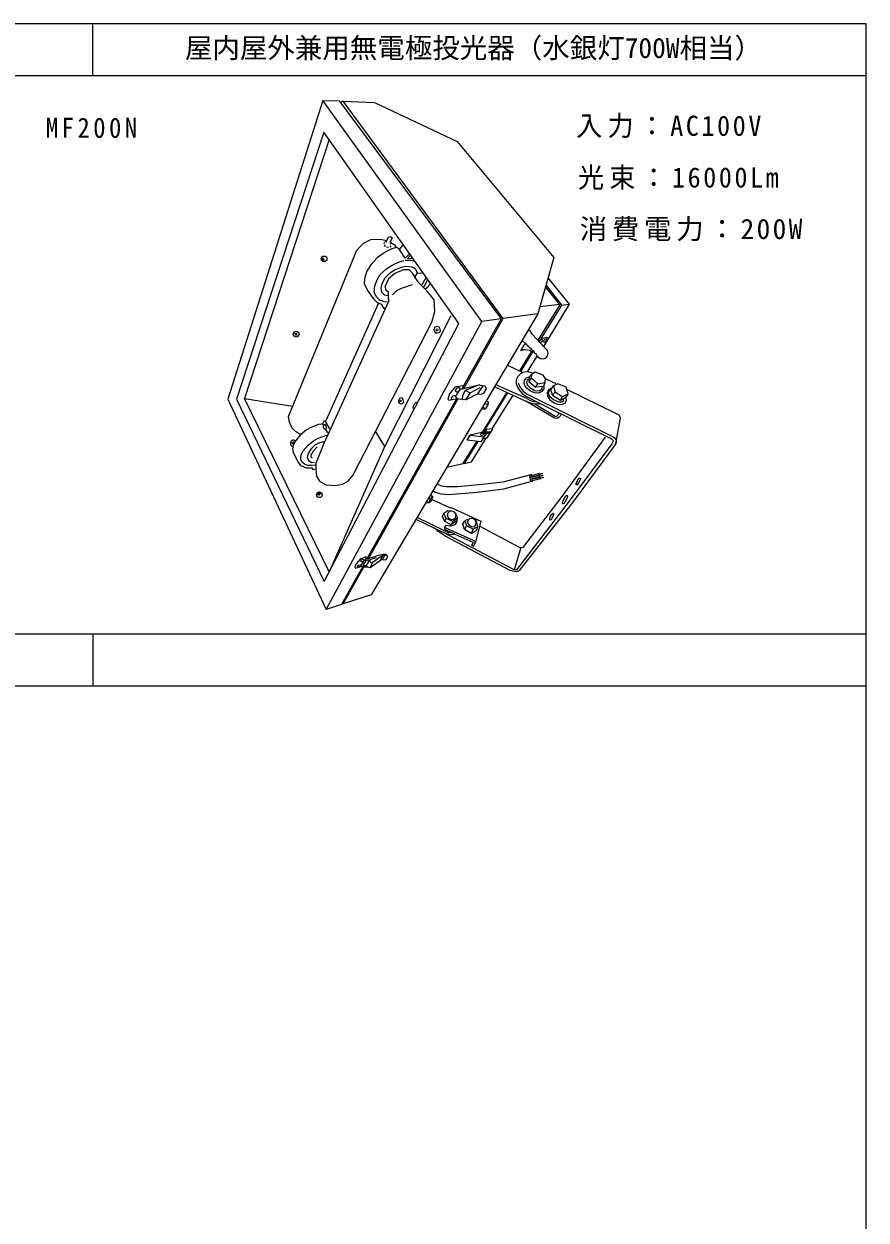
# Model space of a CAD drawing. Units: millimetres, scale not verified. Extents: x -1348 to 1152, y -2025 to -250.
# Drawn here: x 539 to 1152, y -1119 to -250 of the extents above; entities that cross this region are included whole.
import ezdxf
from ezdxf.enums import TextEntityAlignment as Align

# ---------------------------------------------------------------- set-up
doc = ezdxf.new("R2010")
doc.units = ezdxf.units.MM
doc.header["$LTSCALE"] = 5
doc.layers.add('0-0_絵', color=7, linetype='Continuous', lineweight=20)
doc.layers.add('0-2_枠', color=7, linetype='Continuous', lineweight=20)
doc.layers.add('0-1_文字', color=7, linetype='Continuous')
doc.styles.add('ＭＳ ゴシック', font='')
doc.styles.get('ＭＳ ゴシック').set_extended_font_data('MS Gothic')

msp = doc.modelspace()

# ---------------------------------------------------------------- linework, layer by layer
at = {"layer": '0-0_絵'}
for p, q in [((761.56, -333.815), (699.809, -521.994)), ((801.375, -409.586), (801.677, -408.759)), ((801.986, -407.972), (803.006, -407.751)), ((802.873, -408.385), (803.429, -407.141)), ((802.329, -411.534), (801.633, -410.354)), ((804.749, -412.329), (803.177, -411.955)), ((806.398, -411.061), (805.511, -412.032)), ((805.941, -409.391), (806.282, -409.942)), ((811.873, -412.969), (810.528, -412.287)), ((811.873, -412.969), (812.605, -413.712)), ((756.788, -421.596), (757.185, -421.758)), ((811.139, -423.247), (816.002, -421.738)), ((825.376, -430.611), (829.732, -431.05)), ((831.885, -434.236), (828.886, -439.318)), ((830.579, -440.829), (833.046, -435.842)), ((801.202, -451.546), (803.747, -451.667)), ((804.298, -447.329), (804.517, -451.633)), ((837.88, -450.311), (832.916, -444.157)), ((838.391, -458.706), (837.88, -450.311)), ((836.131, -466.522), (838.391, -458.706)), ((913.383, -460.543), (887.973, -463.981)), ((929.226, -453.728), (914.873, -455.4)), ((930.287, -454.119), (936.392, -453.386)), ((886.546, -464.174), (858.04, -515.143)), ((904.417, -482.262), (904.913, -482.357)), ((905.793, -502.646), (912.866, -491.27)), ((891.305, -497.869), (902.4, -503.05)), ((870.919, -512.17), (873.232, -512.805)), ((905.343, -522.173), (882.688, -512.019)), ((906.824, -507.868), (906.541, -507.968)), ((907.044, -506.379), (908.616, -504.537)), ((913.337, -511.31), (918.465, -510.446)), ((926.558, -511.506), (918.898, -507.683)), ((863.928, -517.863), (871.239, -513.966)), ((890.597, -517.499), (872.769, -546.817)), ((873.736, -546.665), (891.38, -517.855)), ((880.1, -544.136), (895.26, -519.687)), ((911.108, -516.272), (913.955, -516.521)), ((930.963, -520.851), (925.892, -517.364)), ((935.371, -518.865), (933.881, -513.841)), ((761.42, -648.206), (699.809, -521.994)), ((699.809, -521.994), (734.869, -527.752)), ((854.238, -521.942), (788.945, -638.689)), ((790.209, -638.243), (855.16, -522.47)), ((873.178, -528.271), (875.219, -529.343)), ((875.768, -523.912), (877.25, -524.614)), ((762.029, -544.166), (758.68, -538.699)), ((756.664, -540.41), (757.348, -541.622)), ((760.425, -547.068), (758.829, -544.242)), ((801.85, -556.864), (795.293, -545.926)), ((876.009, -547.419), (874, -550.051)), ((878.586, -547.164), (876.009, -547.419)), ((756.908, -553.645), (758.132, -553.56)), ((871.412, -548.366), (872.088, -548.743)), ((859.417, -568.768), (859.641, -569.264)), ((908.24, -581.899), (915.456, -580.251)), ((849.658, -601.702), (836.254, -595.403)), ((850.607, -601.589), (849.658, -601.702)), ((854.74, -609.172), (853.68, -605.752)), ((824.499, -609.806), (844.725, -619.596)), ((845.351, -617.004), (850.357, -619.55)), ((862.103, -610.115), (860.068, -610.931)), ((861.347, -614.397), (866.234, -617.191)), ((900.988, -630.406), (895.959, -646.652)), ((800.19, -639.47), (798.874, -639.545)), ((770.922, -670.914), (771.603, -671.407))]:
    msp.add_line(p, q, dxfattribs=at)
for points in [[(756.745, -305.289), (687.651, -522.636), (759.391, -675.429), (872.571, -466.065)], [(757.819, -655.123), (855.745, -467.456), (757.703, -328.342), (693.972, -522.556)], [(841.255, -469.859), (842.035, -471.3), (842.236, -473.293), (841.151, -474.386), (839.925, -474.677), (839.059, -474.454), (838.074, -473.125), (837.907, -472.178), (838.138, -470.935), (838.931, -469.893), (839.986, -469.482)], [(737.975, -475.888), (738.215, -475.617), (737.732, -475.258), (738.01, -474.861), (737.613, -474.655), (737.466, -474.909), (737.216, -474.989), (736.705, -474.743), (736.603, -475.121), (737.05, -475.343), (736.875, -475.71), (737.19, -475.93), (737.416, -475.578)], [(840.014, -471.623), (839.931, -472.005), (840.555, -472.229), (840.343, -472.734), (839.958, -472.635), (839.854, -473.088), (839.491, -473.018), (839.526, -472.461), (839.195, -472.285), (839.266, -471.838), (839.563, -472.003), (839.704, -471.477)], [(919.323, -478.954), (918.074, -479.288), (917.418, -480.086), (917.668, -481.18), (918.755, -481.216), (919.719, -479.908)], [(815.498, -524.653), (814.63, -525.892), (813.835, -526.116), (812.91, -525.611), (812.129, -524.496), (812.172, -523.319), (812.915, -521.851), (814.007, -521.408), (815.155, -522.709)], [(813.443, -524.534), (813.27, -524.043), (812.868, -523.984), (812.871, -523.505), (813.173, -523.495), (813.297, -523.213), (813.525, -523.52), (813.78, -523.736), (813.84, -524.073), (813.565, -523.991), (813.582, -524.336)], [(758.991, -544.244), (759.518, -543.817), (759.647, -542.657), (759.304, -541.848), (758.636, -541.096), (757.77, -541.115), (757.053, -541.977), (757.117, -543.103), (757.918, -544.233)], [(735.764, -553.698), (735.598, -554.189), (736.196, -554.304), (736.04, -554.731), (735.41, -554.611), (735.21, -555.087), (734.871, -555.011), (735.044, -554.56), (734.606, -554.459), (734.681, -553.994), (735.191, -554.082), (735.333, -553.637)], [(871.855, -553.499), (861.819, -552.411), (864.151, -548.824), (874, -550.051)], [(943.197, -580.083), (943.862, -579.905), (944.183, -580.217), (944.107, -581.295), (943.606, -582.284), (942.394, -584.238), (941.79, -584.876), (941.34, -584.874), (941.176, -584.759), (941.253, -584.152), (941.544, -583.016), (942.126, -581.787)], [(753.811, -590.631), (753.875, -591.21), (753.292, -591.256), (753.31, -591.786), (753.892, -591.741), (753.928, -592.268), (754.551, -592.234), (754.536, -591.608), (755.09, -591.511), (755.058, -591.002), (754.297, -591.117), (754.239, -590.575)], [(934.635, -592.515), (934.89, -592.898), (934.793, -593.703), (933.306, -596.429), (932.18, -598.39), (931.775, -598.718), (931.298, -598.631), (931.118, -598.389), (931.223, -597.72), (931.373, -597.112), (931.749, -596.241), (933.449, -593.169), (934.148, -592.567)], [(924.754, -605.629), (924.85, -606.172), (924.521, -607.029), (923.582, -608.953), (922.921, -610.188), (922.173, -610.48), (922.041, -610.183), (921.959, -609.718), (922.561, -607.694), (923.477, -606.094), (924.417, -605.529)], [(865.795, -615.3), (867.097, -615.105), (868.202, -613.399), (868.379, -612.207), (867.801, -610.727), (866.482, -609.624), (864.907, -609.269), (863.602, -609.64), (862.587, -610.662), (862.079, -611.771), (862.416, -613.083), (863.44, -614.309), (864.459, -614.902)], [(864.765, -620.227), (868.707, -618.056), (869.533, -615.168), (866.234, -617.191)], [(784.195, -644.195), (782.713, -644.571), (782.069, -644.274), (782.468, -643.567), (783.131, -643.199), (784.065, -642.944), (784.567, -643.083), (784.506, -643.64)], [(784.904, -640.861), (784.386, -640.247), (784.932, -639.465), (786.211, -638.822), (786.956, -639.589), (786.518, -640.463), (785.865, -640.76)]]:
    msp.add_lwpolyline(points, close=True, dxfattribs=at)
for points in [[(756.745, -305.289), (768.823, -305.545), (886.546, -464.174), (872.571, -466.065)], [(770.171, -307.298), (770.374, -306.354), (770.978, -305.777), (771.547, -305.771)], [(859.446, -514.83), (887.973, -463.981), (771.547, -305.771), (794.343, -306.838), (854.54, -335.114), (924.889, -419.531)], [(731.786, -535.26), (781.517, -414.148), (786.119, -409.406), (791.889, -406.421), (798.546, -406.231), (802.217, -406.961), (803.429, -407.141), (804.743, -404.548), (806.079, -404.313), (807.235, -405.29), (806.059, -407.986), (805.692, -408.906)], [(806.401, -408.537), (808.695, -410.005), (810.167, -412.35)], [(810.528, -412.287), (807.091, -413.2), (803.353, -415.007), (799.707, -417.334), (796.322, -419.844), (791.71, -424.944), (788.841, -429.507), (787.18, -434.851), (786.966, -438.41), (789.319, -443.506), (791.768, -446.978), (793.501, -449.428), (796.104, -452.031), (799.4, -453.363), (801.103, -456.508), (802.081, -456.412)], [(819.716, -417.099), (816.752, -420.145), (812.605, -413.712), (815.197, -410.405)], [(757.241, -421.419), (757.836, -421.605), (757.922, -421.106), (757.249, -420.914), (757.231, -420.375), (756.762, -420.129), (756.831, -420.852), (756.488, -420.661), (756.511, -421.122), (756.836, -421.316), (756.788, -421.596)], [(924.889, -419.531), (913.383, -460.543), (791.911, -664.719), (771.603, -671.407), (786.699, -644.498)], [(801.202, -451.546), (798.081, -450.468), (795.606, -447.973), (794.231, -444.796), (794.636, -440.165), (796.295, -435.721), (798.645, -431.968), (803.337, -427.64), (807.741, -424.909), (811.875, -422.959)], [(832.916, -444.157), (827.012, -438.168), (824.108, -434.074), (822.394, -431.224), (819.739, -428.541), (815.618, -428.541), (809.283, -431.112), (804.65, -435.08), (802.187, -440.363), (802.408, -442.991), (804.344, -444.346), (804.298, -447.329), (801.807, -446.89), (799.885, -444.706), (799.379, -441.833), (799.987, -438.434), (802.115, -434.329), (805.865, -430.706), (808.9, -428.634), (814.014, -426.526), (817.169, -425.75), (821.775, -426.364), (824.31, -427.673), (825.376, -430.611), (823.814, -433.575)], [(816.738, -421.45), (820.969, -421.437), (823.612, -422.111)], [(822.53, -420.592), (818.387, -420.182), (820.398, -418.199)], [(917.546, -484.201), (936.392, -453.386), (920.852, -434.312)], [(821.821, -439.451), (814.526, -441.822), (810.737, -443.575), (807.429, -446.689)], [(834.682, -437.967), (834.576, -438.918), (833.458, -440.98), (831.314, -442.51)], [(913.555, -479.726), (929.174, -454.293), (929.226, -453.728), (918.915, -440.797)], [(919.236, -439.976), (930.323, -453.709), (930.187, -454.629), (914.308, -480.663)], [(804.517, -451.633), (757.821, -554.293), (751.87, -568.989), (751.765, -573.58), (752.182, -578.538), (754.438, -582.256), (759.238, -584.84), (765.944, -585.258), (771.266, -584.319), (775.65, -581.946), (778.988, -577.63), (836.131, -466.522)], [(797.166, -453.127), (758.68, -538.699), (757.699, -538.503), (756.664, -540.41), (755.803, -540.64), (753.769, -540.972), (748.186, -543.15), (744.909, -544.872), (740.486, -548.834), (737.198, -552.729), (735.214, -556.329), (734.733, -558.716), (735.185, -561.029), (738.515, -567.62), (740.634, -570.677), (744.831, -572.398), (748.97, -572.581), (749.613, -573.64), (751.573, -573.295)], [(762.64, -645.764), (801.85, -556.864), (850.23, -461.79)], [(912.828, -490.959), (913.211, -491.771), (915.209, -492.898), (917.328, -493.124), (919.213, -492.472), (920.383, -490.946), (920.774, -489.078), (920.238, -487.173), (918.034, -484.882), (909.335, -475.459), (907.665, -472.794), (906.835, -472.621)], [(915.055, -481.527), (916.567, -480.748), (916.461, -479.174), (916.977, -478.229), (919.349, -477.811), (920.888, -477.824), (921.122, -478.181)], [(908.54, -488.124), (907.512, -487.262), (904.109, -486.73), (902.261, -486.621), (901.252, -487.321), (900.785, -487.142), (903.771, -482.577), (904.417, -482.262), (902.042, -480.172)], [(904.913, -482.357), (905.323, -483.324), (906.235, -483.963), (906.854, -484.974), (907.978, -485.456), (908.393, -486.222), (909.096, -486.578), (909.855, -487.484), (910.513, -488.475), (909.435, -488.242), (900.87, -502.26)], [(900.086, -501.984), (908.54, -488.124), (909.435, -488.242)], [(912.828, -490.959), (912.392, -490.076), (911.434, -489.405), (910.661, -488.422)], [(909.164, -503.348), (905.48, -502.755), (902.4, -503.05), (900.55, -504.121), (898.653, -506.047), (897.413, -508.602), (897.486, -511.274)], [(918.485, -507.187), (917.039, -505.06), (911.373, -502.961), (908.616, -504.537), (908.528, -506.998)], [(853.14, -513.598), (858.538, -512.587), (858.921, -513.41)], [(856.946, -515.387), (859.454, -514.829), (868.354, -512.738), (870.919, -512.17), (860.462, -516.273), (858.544, -519.855), (858.208, -522.806)], [(860.752, -523.051), (869.292, -518.713), (872.531, -519.011), (874.19, -517.907), (875.899, -515.115), (874.895, -513.033), (873.232, -512.805), (869.292, -518.713)], [(897.486, -511.274), (898.141, -513.296), (899.661, -515.713), (901.932, -518.445)], [(898.856, -510.585), (900.092, -513.648), (902.616, -516.683)], [(917.539, -513.286), (917.516, -515.142), (916.156, -517.083), (913.986, -518.117), (910.985, -517.845), (908.024, -516.665), (905.446, -514.818), (903.845, -512.547), (903.248, -511.151), (903.648, -508.878), (904.985, -507.091), (906.196, -506.577), (907.044, -506.379), (906.696, -509.663)], [(906.541, -507.968), (905.599, -508.585), (905.139, -510.517), (905.829, -512.448), (907.385, -514.175), (911.108, -516.272)], [(918.485, -507.187), (918.465, -510.446), (917.289, -513.233), (911.568, -513.885), (913.337, -511.31), (908.528, -506.998), (906.696, -509.663), (911.568, -513.885)], [(923.97, -519.742), (922.609, -515.451), (924.552, -512.766)], [(933.881, -513.841), (927.694, -511.306), (924.552, -512.766), (925.892, -517.364), (923.97, -519.742), (929.786, -523.173), (933.876, -521.092), (935.371, -518.865), (930.963, -520.851), (929.786, -523.173)], [(902.616, -516.683), (905.549, -519.026), (967.579, -549.754), (969.006, -550.704), (970.188, -552.213), (970.21, -553.64), (969.962, -554.828), (963.201, -564.178), (936.913, -599.604), (900.021, -647.002), (899.208, -647.714), (897.736, -648.108), (895.998, -647.945), (893.096, -647.039), (846.722, -622.552), (844.388, -621.127)], [(853.14, -513.598), (848.933, -518.671), (847.856, -522.657), (848.564, -523.304), (853.434, -522.326)], [(853.58, -520.615), (853.288, -520.157), (852.06, -520.255), (851.495, -520.414), (850.655, -521.037), (850.134, -521.781), (850.168, -522.309), (850.777, -522.735)], [(855.249, -522.522), (854.089, -521.857), (853.58, -520.615), (854.509, -518.655), (856.946, -515.387), (856.365, -514.394), (855.547, -514.123), (854.332, -514.634), (853.523, -515.429), (853.116, -516.153), (853.411, -516.813), (854.25, -517.199), (855.286, -517.017), (856.108, -516.634)], [(860.462, -516.273), (861.083, -516.511), (863.928, -517.863), (860.752, -523.051), (855.249, -522.522)], [(881.99, -513.501), (904.531, -523.915), (909.414, -525.772), (911.786, -526.073), (913.364, -525.955), (914.992, -525.668)], [(901.932, -518.445), (904.493, -520.28), (915.081, -525.7)], [(914.343, -516.452), (916.254, -515.364), (916.548, -513.911)], [(923.139, -514.602), (920.911, -515.674), (920.027, -517.945), (920.38, -520.375), (922.069, -523.099), (925.025, -525.297), (927.455, -526.228), (930.454, -526.53), (933.048, -525.393), (934.104, -523.243), (933.742, -521.192)], [(921.837, -520.496), (921.105, -518.057), (921.708, -515.912), (922.764, -515.046)], [(921.837, -520.496), (924.598, -522.879), (928.196, -524.435), (930.691, -524.449)], [(969.962, -554.828), (973.507, -536.319), (972.989, -535.263), (972.359, -534.257), (969.577, -532.694), (934.878, -515.687)], [(823.345, -529.367), (822.611, -528.995), (822.721, -527.723), (823.703, -525.712), (824.79, -524.769), (825.671, -525.031)], [(915.081, -525.7), (966.759, -551.365), (967.513, -551.963), (968.02, -552.766), (967.923, -553.595), (967.036, -555.009), (936.155, -596.633), (897.727, -646.535), (896.849, -646.69), (895.959, -646.652), (844.628, -619.582)], [(876.814, -526.765), (875.219, -529.343), (874.825, -529.906), (874.03, -530.022), (872.536, -529.248)], [(877.25, -524.614), (876.814, -526.765), (874.697, -525.682)], [(930.766, -533.585), (928.645, -535.93), (927.228, -536.673), (925.493, -536.416), (922.983, -534.957), (904.564, -523.915)], [(905.343, -522.173), (907.892, -523.482), (910.176, -524.199), (911.873, -524.299)], [(911.138, -526.065), (925.798, -534.954), (926.541, -535.175), (927.075, -535.01), (928.911, -532.645)], [(930.691, -524.449), (932.221, -523.273), (932.027, -522.174)], [(741.268, -548.107), (739.742, -547.698), (737.026, -546.044), (734.411, -543.306), (732.553, -539.368), (731.786, -535.26)], [(876.047, -550.855), (880.613, -544.334), (880.1, -544.136), (875.987, -544.514), (875.147, -546.356), (872.17, -546.881), (864.151, -548.824)], [(871.412, -548.366), (871.845, -547.795), (872.939, -547.297), (876.059, -546.404), (878.92, -546.204)], [(872.088, -548.743), (872.649, -548.682), (873.493, -548.495), (873.845, -547.899), (875.278, -547.38), (876.726, -547.163)], [(751.726, -570.465), (748.795, -570.851), (746.028, -570.687), (743.529, -569.824), (741.677, -568.195), (740.848, -566.451), (740.777, -565.175), (741.146, -562.991), (742.666, -560.209), (746.139, -556.077), (749.965, -552.924), (753.378, -550.92), (760.421, -548.577)], [(756.908, -553.645), (754.562, -554.385), (751.345, -555.734), (748.038, -558.795), (745.951, -562.487), (745.382, -564.804), (746.46, -567.221), (748.795, -568.635), (750.789, -568.479)], [(847.098, -571.927), (859.013, -569.427), (868.904, -553.278)], [(869.679, -553.286), (859.641, -569.264), (864.99, -568.079), (875.767, -550.811)], [(871.072, -614.896), (900.076, -630.312), (900.988, -630.406), (902.442, -630.089), (902.969, -629.646), (930.124, -594.201), (962.373, -550.108)], [(876.047, -550.855), (874.301, -551.162), (872.834, -551.845)], [(749.283, -565.485), (748.636, -565.143), (748.309, -564.027), (748.469, -563.086), (748.863, -562.365), (750.035, -560.137), (752.731, -557.315)], [(836.974, -589.017), (838.825, -590.131), (842.812, -591.515), (848.491, -591.881), (869.219, -590.242), (888.65, -587.737), (908.94, -582.272)], [(908.241, -577.665), (887.826, -582.817), (875.091, -584.391), (854.943, -586.207), (846.739, -586.36), (843.468, -585.885), (841.772, -585.132), (839.927, -584.044)], [(907.572, -580.666), (914.968, -578.761), (914.632, -578.515), (914.78, -578.119), (907.431, -579.865)], [(907.474, -579.257), (914.592, -577.476), (914.159, -577.07), (914.438, -576.603), (907.564, -578.49)], [(915.462, -580.221), (915.009, -579.904), (915.169, -579.476), (907.735, -581.163)], [(914.309, -576.818), (916.351, -576.431), (916.36, -576.943), (914.48, -577.329)], [(914.752, -578.255), (916.644, -577.786), (916.758, -578.28), (914.781, -578.574)], [(915.107, -579.653), (917.077, -579.17), (917.223, -579.71), (915.306, -580.122)], [(836.56, -593.168), (836.727, -593.792), (835.245, -597.151), (833.797, -598.288), (832.524, -597.517)], [(833.797, -598.288), (835.261, -595.472), (834.248, -594.883)], [(835.261, -595.472), (836.56, -593.168), (835.427, -592.544)], [(844.725, -619.596), (848.256, -620.688), (850.525, -620.85), (852.951, -620.671), (850.357, -619.55), (848.612, -619.632), (845.902, -618.656), (825.41, -608.608)], [(845.515, -611.566), (843.972, -607.8), (844.866, -605.471)], [(854.74, -609.172), (851.497, -611.5), (846.496, -609.282), (844.866, -605.471), (847.798, -603.418), (850.496, -603.806)], [(850.554, -603.822), (849.112, -604.165), (847.446, -605.74), (847.435, -607.687), (848.138, -608.668), (849.076, -609.475), (850.433, -609.898), (851.95, -609.984)], [(851.986, -609.934), (853.428, -608.84), (853.685, -607.292), (853.58, -605.94), (852.745, -604.718), (850.554, -603.822)], [(850.607, -601.589), (871.859, -611.281), (867.743, -627.202)], [(844.388, -621.127), (840.596, -618.571), (839.097, -616.83)], [(845.329, -615.968), (846.798, -614.273), (848.657, -614.596), (850.321, -614.675), (851.852, -614.298), (853.258, -613.518), (854.39, -612.094), (854.469, -611.335), (854.81, -609.3)], [(852.951, -620.671), (865.894, -626.424), (866.13, -626.824), (865.03, -628.73), (866.52, -629.35), (867.743, -627.202), (867.583, -626.291), (866.915, -625.636), (845.329, -615.968), (845.351, -617.004)], [(850.288, -613.882), (845.515, -611.566), (846.496, -609.282)], [(854.481, -610.889), (850.288, -613.882), (851.497, -611.5)], [(864.765, -620.227), (859.81, -617.445), (858.655, -613.289), (860.068, -610.931), (861.347, -614.397), (859.81, -617.445)], [(869.533, -615.168), (868.479, -610.784), (867.833, -610.511)], [(788.309, -638.87), (788.462, -637.171), (784.231, -638.649), (781.342, -642.013), (780.14, -644.279), (780.349, -645.461), (784.6, -644.294), (785.378, -643.773)], [(786.747, -644.516), (785.697, -644.12), (785.03, -643.221), (786.812, -640.146), (788.172, -638.998), (789.63, -638.414), (793.876, -637.157), (797.385, -635.968), (801.321, -635.148), (802.751, -635.148), (803.536, -636.019), (803.786, -637.195), (802.878, -639.206), (801.916, -639.712), (800.19, -639.47), (801.969, -635.959), (800.741, -636.154)], [(789.339, -644.386), (788.602, -643.499), (790.94, -639.454), (788.246, -640.038), (786.318, -643.421), (788.559, -643.503)], [(786.747, -644.516), (789.339, -644.386), (789.971, -644.674), (791.291, -644.95), (798.874, -639.545), (800.741, -636.154), (800.006, -636.515), (792.823, -641.589), (791.291, -644.95)], [(795.731, -637.96), (790.94, -639.454), (791.148, -640.705), (791.691, -641.222), (792.823, -641.589)], [(801.969, -635.959), (802.475, -636.206), (803.536, -636.019)], [(785.87, -644.185), (770.43, -671.793), (759.391, -675.429)]]:
    msp.add_lwpolyline(points, dxfattribs=at)
for centre, radius in [((757.795, -420.605), 2.095), ((737.479, -475.311), 2.124), ((754.34, -592.088), 2.031)]:
    msp.add_circle(centre, radius, dxfattribs=at)
msp.add_arc((735.505, -554.642), 2.237, 46.65872, 259.8437, dxfattribs=at)
for start_param, end_param in [(5.5437815, 10.1254037), (4.8841096, 5.1520353), (4.2939382, 4.5557437)]:
    msp.add_ellipse((908.532, -579.947), major_axis=(-0.41, 2.323), ratio=0.5, start_param=start_param, end_param=end_param, dxfattribs=at)
at = {"layer": '0-2_枠'}
for p, q in [((589.555, -287.212), (589.555, -249.712)), ((-1347.945, -287.212), (1152.055, -287.212)), ((1152.055, -693.462), (-1347.945, -693.462)), ((589.555, -693.462), (589.555, -730.962)), ((-1347.945, -730.962), (1152.055, -730.962))]:
    msp.add_line(p, q, dxfattribs=at)
msp.add_lwpolyline([(-1347.945, -249.712), (-1347.945, -2024.712), (1152.055, -2024.712), (1152.055, -249.712)], close=True, dxfattribs=at)

# ---------------------------------------------------------------- texts
at = {"layer": '0-1_文字', "style": 'ＭＳ ゴシック'}
msp.add_text('屋内屋外兼用無電極投光器（水銀灯700W相当）', height=14.66, dxfattribs=at).set_placement((656.513, -278.892), align=Align.BOTTOM_LEFT)
at = {"layer": '0-1_文字', "char_height": 14.66, "attachment_point": 7, "style": 'ＭＳ ゴシック'}
for s, insert in [('\\T1.28;\\W0.9;MF200N', (555.352, -332.771)), ('\\T1.2;\\W0.95;入力：AC100V', (941.166, -332.771)), ('\\T1.2;\\W0.95;光束：16000Lm', (942.447, -370.271)), ('\\T1.17;消費電力：200W', (943.729, -407.771))]:
    msp.add_mtext(s, dxfattribs=dict(at, insert=insert))

doc.saveas('drawing.dxf')
